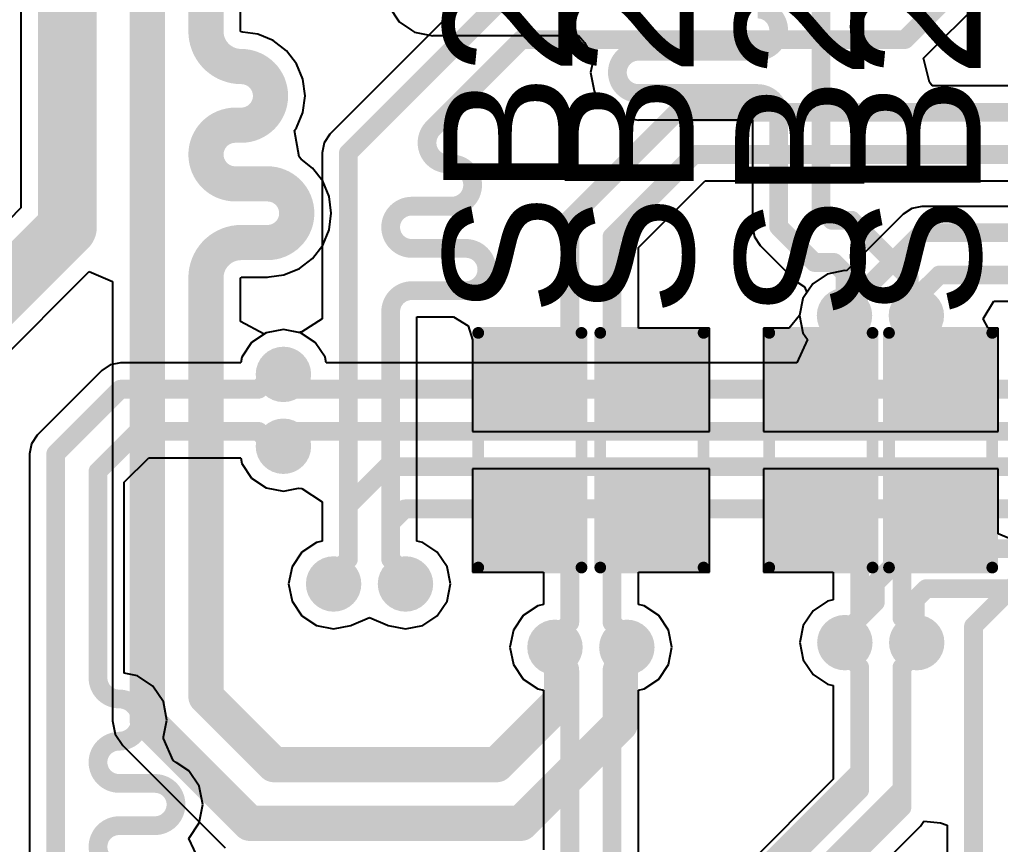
# Model space of a CAD drawing. Header units: millimetres. Extents: x -0.71 to 2.98, y -0.65 to 2.9.
# Drawn here: x 0.0246 to 0.4425, y 0.884 to 1.2355 of the extents above; entities that cross this region are included whole.
import ezdxf

# ---------------------------------------------------------------- set-up
doc = ezdxf.new("R2010")
doc.units = ezdxf.units.MM
doc.header["$MEASUREMENT"] = 0
for name, color, linetype in [('BottomLayer', 5, 'Continuous'), ('BottomSolder', 6, 'Continuous'), ('Mechanical2', 216, 'Continuous'), ('TopLayer', 1, 'Continuous'), ('TopOverlay', 2, 'Continuous'), ('TopPaste', 8, 'Continuous'), ('TopSolder', 216, 'Continuous'), ('ViaHoleLayer', 16, 'Continuous')]:
    doc.layers.add(name, color=color, linetype=linetype)
doc.styles.add('Arial', font='', dxfattribs={"height": 0.2})
doc.styles.get('Arial').set_extended_font_data('Arial')

# ---------------------------------------------------------------- blocks, each defined once
blk = doc.blocks.new('SOLDER_BRIDGE_18')
at = {"layer": 'TopLayer'}
for points in [[(-0.045, -0.0175), (-0.045, 0.0175), (-0.015, 0.0175), (-0.015, -0.0175)], [(0.015, -0.0175), (0.015, 0.0175), (0.045, 0.0175), (0.045, -0.0175)]]:
    blk.add_hatch(color=1, dxfattribs=at).paths.add_polyline_path(points)
at = {"layer": 'TopPaste'}
for points in [[(-0.045, -0.0175), (-0.045, 0.0175), (-0.015, 0.0175), (-0.015, -0.0175)], [(0.015, -0.0175), (0.015, 0.0175), (0.045, 0.0175), (0.045, -0.0175)]]:
    blk.add_hatch(color=8, dxfattribs=at).paths.add_polyline_path(points)
at = {"layer": 'TopSolder'}
for points in [[(-0.049, -0.0215), (-0.049, 0.0215), (-0.011, 0.0215), (-0.011, -0.0215)], [(0.011, -0.0215), (0.011, 0.0215), (0.049, 0.0215), (0.049, -0.0215)]]:
    blk.add_hatch(color=216, dxfattribs=at).paths.add_polyline_path(points)
at = {"layer": 'TopOverlay', "const_width": 0.005}
for points in [[(-0.05, 0.022), (-0.05, -0.022)], [(-0.05, 0.022), (0.05, 0.022)], [(0.05, 0.022), (0.05, -0.022)], [(-0.05, -0.022), (0.05, -0.022)]]:
    blk.add_lwpolyline(points, dxfattribs=at)
at = {"layer": 'TopOverlay', "const_width": 0.0025}
for points in [[(-0.05125, 0.022, 1), (-0.04875, 0.022, 1)], [(-0.05125, 0.022, 1), (-0.04875, 0.022, 1)], [(0.04875, 0.022, 1), (0.05125, 0.022, 1)], [(0.04875, 0.022, 1), (0.05125, 0.022, 1)], [(-0.05125, -0.022, 1), (-0.04875, -0.022, 1)], [(-0.05125, -0.022, 1), (-0.04875, -0.022, 1)], [(0.04875, -0.022, 1), (0.05125, -0.022, 1)], [(0.04875, -0.022, 1), (0.05125, -0.022, 1)]]:
    blk.add_lwpolyline(points, format="xyb", close=True, dxfattribs=at)
blk = doc.blocks.new('SOLDER_BRIDGE_21')
at = {"layer": 'TopLayer'}
for points in [[(-0.045, -0.0175), (-0.045, 0.0175), (-0.015, 0.0175), (-0.015, -0.0175)], [(0.015, -0.0175), (0.015, 0.0175), (0.045, 0.0175), (0.045, -0.0175)]]:
    blk.add_hatch(color=1, dxfattribs=at).paths.add_polyline_path(points)
at = {"layer": 'TopPaste'}
for points in [[(-0.045, -0.0175), (-0.045, 0.0175), (-0.015, 0.0175), (-0.015, -0.0175)], [(0.015, -0.0175), (0.015, 0.0175), (0.045, 0.0175), (0.045, -0.0175)]]:
    blk.add_hatch(color=8, dxfattribs=at).paths.add_polyline_path(points)
at = {"layer": 'TopSolder'}
for points in [[(-0.049, -0.0215), (-0.049, 0.0215), (-0.011, 0.0215), (-0.011, -0.0215)], [(0.011, -0.0215), (0.011, 0.0215), (0.049, 0.0215), (0.049, -0.0215)]]:
    blk.add_hatch(color=216, dxfattribs=at).paths.add_polyline_path(points)
at = {"layer": 'TopOverlay', "const_width": 0.005}
for points in [[(-0.05, 0.022), (-0.05, -0.022)], [(-0.05, 0.022), (0.05, 0.022)], [(0.05, 0.022), (0.05, -0.022)], [(-0.05, -0.022), (0.05, -0.022)]]:
    blk.add_lwpolyline(points, dxfattribs=at)
at = {"layer": 'TopOverlay', "const_width": 0.0025}
for points in [[(-0.05125, 0.022, 1), (-0.04875, 0.022, 1)], [(-0.05125, 0.022, 1), (-0.04875, 0.022, 1)], [(0.04875, 0.022, 1), (0.05125, 0.022, 1)], [(0.04875, 0.022, 1), (0.05125, 0.022, 1)], [(-0.05125, -0.022, 1), (-0.04875, -0.022, 1)], [(-0.05125, -0.022, 1), (-0.04875, -0.022, 1)], [(0.04875, -0.022, 1), (0.05125, -0.022, 1)], [(0.04875, -0.022, 1), (0.05125, -0.022, 1)]]:
    blk.add_lwpolyline(points, format="xyb", close=True, dxfattribs=at)
blk = doc.blocks.new('SOLDER_BRIDGE_22')
at = {"layer": 'TopLayer'}
for points in [[(-0.045, -0.0175), (-0.045, 0.0175), (-0.015, 0.0175), (-0.015, -0.0175)], [(0.015, -0.0175), (0.015, 0.0175), (0.045, 0.0175), (0.045, -0.0175)]]:
    blk.add_hatch(color=1, dxfattribs=at).paths.add_polyline_path(points)
at = {"layer": 'TopPaste'}
for points in [[(-0.045, -0.0175), (-0.045, 0.0175), (-0.015, 0.0175), (-0.015, -0.0175)], [(0.015, -0.0175), (0.015, 0.0175), (0.045, 0.0175), (0.045, -0.0175)]]:
    blk.add_hatch(color=8, dxfattribs=at).paths.add_polyline_path(points)
at = {"layer": 'TopSolder'}
for points in [[(-0.049, -0.0215), (-0.049, 0.0215), (-0.011, 0.0215), (-0.011, -0.0215)], [(0.011, -0.0215), (0.011, 0.0215), (0.049, 0.0215), (0.049, -0.0215)]]:
    blk.add_hatch(color=216, dxfattribs=at).paths.add_polyline_path(points)
at = {"layer": 'TopOverlay', "const_width": 0.005}
for points in [[(-0.05, 0.022), (-0.05, -0.022)], [(-0.05, 0.022), (0.05, 0.022)], [(0.05, 0.022), (0.05, -0.022)], [(-0.05, -0.022), (0.05, -0.022)]]:
    blk.add_lwpolyline(points, dxfattribs=at)
at = {"layer": 'TopOverlay', "const_width": 0.0025}
for points in [[(-0.05125, 0.022, 1), (-0.04875, 0.022, 1)], [(-0.05125, 0.022, 1), (-0.04875, 0.022, 1)], [(0.04875, 0.022, 1), (0.05125, 0.022, 1)], [(0.04875, 0.022, 1), (0.05125, 0.022, 1)], [(-0.05125, -0.022, 1), (-0.04875, -0.022, 1)], [(-0.05125, -0.022, 1), (-0.04875, -0.022, 1)], [(0.04875, -0.022, 1), (0.05125, -0.022, 1)], [(0.04875, -0.022, 1), (0.05125, -0.022, 1)]]:
    blk.add_lwpolyline(points, format="xyb", close=True, dxfattribs=at)
blk = doc.blocks.new('SOLDER_BRIDGE_274')
at = {"layer": 'TopLayer'}
for points in [[(-0.045, -0.0175), (-0.045, 0.0175), (-0.015, 0.0175), (-0.015, -0.0175)], [(0.015, -0.0175), (0.015, 0.0175), (0.045, 0.0175), (0.045, -0.0175)]]:
    blk.add_hatch(color=1, dxfattribs=at).paths.add_polyline_path(points)
at = {"layer": 'TopPaste'}
for points in [[(-0.045, -0.0175), (-0.045, 0.0175), (-0.015, 0.0175), (-0.015, -0.0175)], [(0.015, -0.0175), (0.015, 0.0175), (0.045, 0.0175), (0.045, -0.0175)]]:
    blk.add_hatch(color=8, dxfattribs=at).paths.add_polyline_path(points)
at = {"layer": 'TopSolder'}
for points in [[(-0.049, -0.0215), (-0.049, 0.0215), (-0.011, 0.0215), (-0.011, -0.0215)], [(0.011, -0.0215), (0.011, 0.0215), (0.049, 0.0215), (0.049, -0.0215)]]:
    blk.add_hatch(color=216, dxfattribs=at).paths.add_polyline_path(points)
at = {"layer": 'TopOverlay', "const_width": 0.005}
for points in [[(-0.05, 0.022), (-0.05, -0.022)], [(-0.05, 0.022), (0.05, 0.022)], [(0.05, 0.022), (0.05, -0.022)], [(-0.05, -0.022), (0.05, -0.022)]]:
    blk.add_lwpolyline(points, dxfattribs=at)
at = {"layer": 'TopOverlay', "const_width": 0.0025}
for points in [[(-0.05125, 0.022, 1), (-0.04875, 0.022, 1)], [(-0.05125, 0.022, 1), (-0.04875, 0.022, 1)], [(0.04875, 0.022, 1), (0.05125, 0.022, 1)], [(0.04875, 0.022, 1), (0.05125, 0.022, 1)], [(-0.05125, -0.022, 1), (-0.04875, -0.022, 1)], [(-0.05125, -0.022, 1), (-0.04875, -0.022, 1)], [(0.04875, -0.022, 1), (0.05125, -0.022, 1)], [(0.04875, -0.022, 1), (0.05125, -0.022, 1)]]:
    blk.add_lwpolyline(points, format="xyb", close=True, dxfattribs=at)

msp = doc.modelspace()

# ---------------------------------------------------------------- hatches: boundary and pattern name
at = {"layer": 'BottomLayer'}
h = msp.add_hatch(color=5, dxfattribs=at)
edge = h.paths.add_edge_path()
edge.add_arc((0.37604, 1.10937), 0.01181, 0, 360)
h = msp.add_hatch(color=5, dxfattribs=at)
edge = h.paths.add_edge_path()
edge.add_arc((0.40666, 1.10937), 0.01181, 0, 360)
h = msp.add_hatch(color=5, dxfattribs=at)
edge = h.paths.add_edge_path()
edge.add_arc((0.137, 1.08431), 0.01181, 0, 360)
h = msp.add_hatch(color=5, dxfattribs=at)
edge = h.paths.add_edge_path()
edge.add_arc((0.137, 1.05369), 0.01181, 0, 360)
h = msp.add_hatch(color=5, dxfattribs=at)
edge = h.paths.add_edge_path()
edge.add_arc((0.15838, 0.995), 0.01181, 0, 360)
h = msp.add_hatch(color=5, dxfattribs=at)
edge = h.paths.add_edge_path()
edge.add_arc((0.189, 0.995), 0.01181, 0, 360)
h = msp.add_hatch(color=5, dxfattribs=at)
edge = h.paths.add_edge_path()
edge.add_arc((0.25269, 0.968), 0.01181, 0, 360)
h = msp.add_hatch(color=5, dxfattribs=at)
edge = h.paths.add_edge_path()
edge.add_arc((0.28331, 0.968), 0.01181, 0, 360)
h = msp.add_hatch(color=5, dxfattribs=at)
edge = h.paths.add_edge_path()
edge.add_arc((0.37619, 0.97), 0.01181, 0, 360)
h = msp.add_hatch(color=5, dxfattribs=at)
edge = h.paths.add_edge_path()
edge.add_arc((0.40681, 0.97), 0.01181, 0, 360)
at = {"layer": 'BottomSolder'}
h = msp.add_hatch(color=6, dxfattribs=at)
edge = h.paths.add_edge_path()
edge.add_arc((0.37604, 1.10937), 0.00791, 0, 360)
h = msp.add_hatch(color=6, dxfattribs=at)
edge = h.paths.add_edge_path()
edge.add_arc((0.40666, 1.10937), 0.00791, 0, 360)
h = msp.add_hatch(color=6, dxfattribs=at)
edge = h.paths.add_edge_path()
edge.add_arc((0.137, 1.08431), 0.00791, 0, 360)
h = msp.add_hatch(color=6, dxfattribs=at)
edge = h.paths.add_edge_path()
edge.add_arc((0.137, 1.05369), 0.00791, 0, 360)
h = msp.add_hatch(color=6, dxfattribs=at)
edge = h.paths.add_edge_path()
edge.add_arc((0.15838, 0.995), 0.00791, 0, 360)
h = msp.add_hatch(color=6, dxfattribs=at)
edge = h.paths.add_edge_path()
edge.add_arc((0.189, 0.995), 0.00791, 0, 360)
h = msp.add_hatch(color=6, dxfattribs=at)
edge = h.paths.add_edge_path()
edge.add_arc((0.37619, 0.97), 0.00791, 0, 360)
h = msp.add_hatch(color=6, dxfattribs=at)
edge = h.paths.add_edge_path()
edge.add_arc((0.40681, 0.97), 0.00791, 0, 360)
h = msp.add_hatch(color=6, dxfattribs=at)
edge = h.paths.add_edge_path()
edge.add_arc((0.25269, 0.968), 0.00791, 0, 360)
h = msp.add_hatch(color=6, dxfattribs=at)
edge = h.paths.add_edge_path()
edge.add_arc((0.28331, 0.968), 0.00791, 0, 360)
at = {"layer": 'TopLayer'}
h = msp.add_hatch(color=1, dxfattribs=at)
edge = h.paths.add_edge_path()
edge.add_arc((0.37604, 1.10937), 0.01181, 0, 360)
h = msp.add_hatch(color=1, dxfattribs=at)
edge = h.paths.add_edge_path()
edge.add_arc((0.40666, 1.10937), 0.01181, 0, 360)
h = msp.add_hatch(color=1, dxfattribs=at)
edge = h.paths.add_edge_path()
edge.add_arc((0.137, 1.08431), 0.01181, 0, 360)
h = msp.add_hatch(color=1, dxfattribs=at)
edge = h.paths.add_edge_path()
edge.add_arc((0.137, 1.05369), 0.01181, 0, 360)
h = msp.add_hatch(color=1, dxfattribs=at)
edge = h.paths.add_edge_path()
edge.add_arc((0.15838, 0.995), 0.01181, 0, 360)
h = msp.add_hatch(color=1, dxfattribs=at)
edge = h.paths.add_edge_path()
edge.add_arc((0.189, 0.995), 0.01181, 0, 360)
h = msp.add_hatch(color=1, dxfattribs=at)
edge = h.paths.add_edge_path()
edge.add_arc((0.25269, 0.968), 0.01181, 0, 360)
h = msp.add_hatch(color=1, dxfattribs=at)
edge = h.paths.add_edge_path()
edge.add_arc((0.28331, 0.968), 0.01181, 0, 360)
h = msp.add_hatch(color=1, dxfattribs=at)
edge = h.paths.add_edge_path()
edge.add_arc((0.37619, 0.97), 0.01181, 0, 360)
h = msp.add_hatch(color=1, dxfattribs=at)
edge = h.paths.add_edge_path()
edge.add_arc((0.40681, 0.97), 0.01181, 0, 360)
at = {"layer": 'TopSolder'}
h = msp.add_hatch(color=216, dxfattribs=at)
edge = h.paths.add_edge_path()
edge.add_arc((0.37604, 1.10937), 0.00791, 0, 360)
h = msp.add_hatch(color=216, dxfattribs=at)
edge = h.paths.add_edge_path()
edge.add_arc((0.40666, 1.10937), 0.00791, 0, 360)
h = msp.add_hatch(color=216, dxfattribs=at)
edge = h.paths.add_edge_path()
edge.add_arc((0.137, 1.08431), 0.00791, 0, 360)
h = msp.add_hatch(color=216, dxfattribs=at)
edge = h.paths.add_edge_path()
edge.add_arc((0.137, 1.05369), 0.00791, 0, 360)
h = msp.add_hatch(color=216, dxfattribs=at)
edge = h.paths.add_edge_path()
edge.add_arc((0.15838, 0.995), 0.00791, 0, 360)
h = msp.add_hatch(color=216, dxfattribs=at)
edge = h.paths.add_edge_path()
edge.add_arc((0.189, 0.995), 0.00791, 0, 360)
h = msp.add_hatch(color=216, dxfattribs=at)
edge = h.paths.add_edge_path()
edge.add_arc((0.37619, 0.97), 0.00791, 0, 360)
h = msp.add_hatch(color=216, dxfattribs=at)
edge = h.paths.add_edge_path()
edge.add_arc((0.40681, 0.97), 0.00791, 0, 360)
h = msp.add_hatch(color=216, dxfattribs=at)
edge = h.paths.add_edge_path()
edge.add_arc((0.25269, 0.968), 0.00791, 0, 360)
h = msp.add_hatch(color=216, dxfattribs=at)
edge = h.paths.add_edge_path()
edge.add_arc((0.28331, 0.968), 0.00791, 0, 360)
at = {"layer": 'ViaHoleLayer'}
h = msp.add_hatch(color=16, dxfattribs=at)
edge = h.paths.add_edge_path()
edge.add_arc((0.37604, 1.10937), 0.00591, 0, 360)
h = msp.add_hatch(color=16, dxfattribs=at)
edge = h.paths.add_edge_path()
edge.add_arc((0.40666, 1.10937), 0.00591, 0, 360)
h = msp.add_hatch(color=16, dxfattribs=at)
edge = h.paths.add_edge_path()
edge.add_arc((0.137, 1.08431), 0.00591, 0, 360)
h = msp.add_hatch(color=16, dxfattribs=at)
edge = h.paths.add_edge_path()
edge.add_arc((0.137, 1.05369), 0.00591, 0, 360)
h = msp.add_hatch(color=16, dxfattribs=at)
edge = h.paths.add_edge_path()
edge.add_arc((0.15838, 0.995), 0.00591, 0, 360)
h = msp.add_hatch(color=16, dxfattribs=at)
edge = h.paths.add_edge_path()
edge.add_arc((0.189, 0.995), 0.00591, 0, 360)
h = msp.add_hatch(color=16, dxfattribs=at)
edge = h.paths.add_edge_path()
edge.add_arc((0.25269, 0.968), 0.00591, 0, 360)
h = msp.add_hatch(color=16, dxfattribs=at)
edge = h.paths.add_edge_path()
edge.add_arc((0.28331, 0.968), 0.00591, 0, 360)
h = msp.add_hatch(color=16, dxfattribs=at)
edge = h.paths.add_edge_path()
edge.add_arc((0.37619, 0.97), 0.00591, 0, 360)
h = msp.add_hatch(color=16, dxfattribs=at)
edge = h.paths.add_edge_path()
edge.add_arc((0.40681, 0.97), 0.00591, 0, 360)

# ---------------------------------------------------------------- linework, layer by layer
at = {"layer": 'BottomLayer'}
for p, q in [((0.02512, 1.404), (0.02512, 1.15524)), ((0.11878, 1.2305), (0.11878, 1.269)), ((0.18185, 1.2412), (0.18627, 1.23458)), ((0.18627, 1.23458), (0.19161, 1.23101)), ((0.119, 1.2305), (0.11878, 1.2305)), ((0.119, 1.23028), (0.119, 1.2305)), ((0.11976, 1.23013), (0.119, 1.23028)), ((0.119, 1.23028), (0.119, 1.23028)), ((0.12605, 1.22931), (0.11976, 1.23013)), ((0.13262, 1.22659), (0.12605, 1.22931)), ((0.19161, 1.23101), (0.19289, 1.23016)), ((0.19289, 1.23016), (0.20069, 1.22861)), ((0.20069, 1.22861), (0.20069, 1.22878)), ((0.20069, 1.22878), (0.26275, 1.22878)), ((0.26275, 1.22878), (0.2653, 1.22574)), ((0.13826, 1.22226), (0.13262, 1.22659)), ((0.2653, 1.22574), (0.26904, 1.21878)), ((0.14259, 1.21662), (0.13826, 1.22226)), ((0.14531, 1.21005), (0.14259, 1.21662)), ((0.26904, 1.21878), (0.26789, 1.213)), ((0.26789, 1.213), (0.26944, 1.2052)), ((0.14623, 1.203), (0.14531, 1.21005)), ((0.26944, 1.2052), (0.27386, 1.19858)), ((0.14531, 1.19595), (0.14623, 1.203)), ((0.14259, 1.18938), (0.14531, 1.19595)), ((0.27386, 1.19858), (0.2792, 1.19501)), ((0.2792, 1.19501), (0.28048, 1.19416)), ((0.28048, 1.19416), (0.28828, 1.19261)), ((0.28828, 1.19261), (0.28828, 1.19278)), ((0.28828, 1.19278), (0.33678, 1.19278)), ((0.33678, 1.19278), (0.33678, 1.14723)), ((0.14173, 1.18827), (0.14259, 1.18938)), ((0.14372, 1.177), (0.14173, 1.18827)), ((0.14449, 1.17605), (0.14372, 1.177)), ((0.14943, 1.17226), (0.14449, 1.17605)), ((0.15376, 1.16662), (0.14943, 1.17226)), ((0.15648, 1.16005), (0.15376, 1.16662)), ((0.15741, 1.153), (0.15648, 1.16005)), ((0.02512, 1.15524), (-0.05398, 1.07614)), ((0.15648, 1.14595), (0.15741, 1.153)), ((0.15376, 1.13938), (0.15648, 1.14595)), ((0.33678, 1.14723), (0.33678, 1.14723)), ((0.33678, 1.14723), (0.33764, 1.14294)), ((0.33764, 1.14294), (0.34007, 1.1393)), ((0.14943, 1.13374), (0.15376, 1.13938)), ((0.34007, 1.1393), (0.3553, 1.12407)), ((0.14379, 1.12942), (0.14943, 1.13374)), ((0.13723, 1.1267), (0.14379, 1.12942)), ((-0.02586, 1.04802), (0.05422, 1.1281)), ((0.05422, 1.1281), (0.06422, 1.12396)), ((0.11878, 1.10679), (0.11878, 1.1255)), ((0.11878, 1.1255), (0.119, 1.1255)), ((0.119, 1.1255), (0.119, 1.12572)), ((0.119, 1.12572), (0.13018, 1.12572)), ((0.13018, 1.12572), (0.13094, 1.12587)), ((0.13094, 1.12587), (0.13723, 1.1267)), ((0.3553, 1.12407), (0.3553, 1.12407)), ((0.3553, 1.12407), (0.35894, 1.12164)), ((0.06422, 1.12396), (0.06422, 0.93664)), ((0.35894, 1.12164), (0.35996, 1.11917)), ((0.35832, 1.11671), (0.35686, 1.10937)), ((0.35996, 1.11917), (0.35832, 1.11671)), ((0.35686, 1.10937), (0.35832, 1.10203)), ((0.12878, 1.10145), (0.11878, 1.10679)), ((0.137, 1.10349), (0.12966, 1.10203)), ((0.14434, 1.10203), (0.137, 1.10349)), ((0.12966, 1.10203), (0.12878, 1.10145)), ((0.15056, 1.09787), (0.14434, 1.10203)), ((0.36021, 1.09922), (0.35572, 1.08922)), ((0.35832, 1.10203), (0.36021, 1.09922)), ((0.15472, 1.09165), (0.15056, 1.09787)), ((0.1552, 1.08922), (0.15472, 1.09165)), ((0.35572, 1.08922), (0.1552, 1.08922)), ((0.06422, 0.93664), (0.06534, 0.93099)), ((0.06534, 0.93099), (0.06855, 0.92619)), ((0.06855, 0.92619), (0.11219, 0.88255))]:
    msp.add_line(p, q, dxfattribs=at)
for points, const_width in [([(0.366, 1.15469), (0.366, 1.84546)], 0.008), ([(0.079, 0.93664), (0.079, 1.67321)], 0.015), ([(0.045, 1.147), (0.045, 1.404)], 0.025), ([(0.104, 1.2305), (0.104, 1.269)], 0.015), ([(0.28828, 1.222), (0.339, 1.222)], 0.008), ([(0.119, 1.2155), (0.119, 1.2155)], 0.015), ([(0.28828, 1.204), (0.339, 1.204)], 0.008), ([(0.1165, 1.1905), (0.119, 1.1905)], 0.015), ([(0.348, 1.14723), (0.348, 1.195)], 0.008), ([(0.1165, 1.1655), (0.13018, 1.1655)], 0.015), ([(-0.081, 1.021), (0.045, 1.147)], 0.025), ([(0.366, 1.15469), (0.37069, 1.15)], 0.008), ([(0.37069, 1.15), (0.37908, 1.15)], 0.008), ([(0.37908, 1.15), (0.40367, 1.1254)], 0.008), ([(0.348, 1.14723), (0.36323, 1.132)], 0.008), ([(0.119, 1.1405), (0.13018, 1.1405)], 0.015), ([(0.104, 1.093), (0.104, 1.1255)], 0.015), ([(0.36323, 1.132), (0.37162, 1.132)], 0.008), ([(0.37162, 1.132), (0.37631, 1.12731)], 0.008), ([(0.37631, 1.10964), (0.37631, 1.12731)], 0.008), ([(0.40367, 1.11236), (0.40367, 1.1254)], 0.008), ([(0.40367, 1.11236), (0.40666, 1.10937)], 0.008), ([(0.37604, 1.10937), (0.37631, 1.10964)], 0.008), ([(0.104, 0.947), (0.104, 1.093)], 0.015), ([(0.137, 1.078), (0.507, 1.078)], 0.008), ([(0.137, 1.06), (0.49954, 1.06)], 0.008), ([(0.16469, 1.02846), (0.18123, 1.045)], 0.008), ([(0.18123, 1.045), (0.21254, 1.045)], 0.008), ([(0.213, 1.045), (0.48546, 1.045)], 0.008), ([(0.16469, 1.00554), (0.16469, 1.02846)], 0.008), ([(0.18269, 1.021), (0.18869, 1.027)], 0.008), ([(0.18869, 1.027), (0.478, 1.027)], 0.008), ([(0.18269, 1.00554), (0.18269, 1.021)], 0.008), ([(0.38917, 0.99536), (0.40382, 1.01)], 0.008), ([(0.40382, 1.01), (0.46336, 1.01)], 0.008), ([(0.15838, 0.99923), (0.16469, 1.00554)], 0.008), ([(0.18269, 1.00554), (0.189, 0.99923)], 0.008), ([(0.15838, 0.995), (0.15838, 0.99923)], 0.008), ([(0.189, 0.995), (0.189, 0.99923)], 0.008), ([(0.18733, 0.99667), (0.189, 0.995)], 0.008), ([(0.38917, 0.98721), (0.38917, 0.99536)], 0.008), ([(0.40617, 0.98831), (0.41086, 0.993)], 0.008), ([(0.41086, 0.993), (0.45631, 0.993)], 0.008), ([(0.37619, 0.97423), (0.38917, 0.98721)], 0.008), ([(0.40617, 0.96641), (0.40617, 0.98831)], 0.008), ([(0.37619, 0.96577), (0.37619, 0.97423)], 0.008), ([(0.37619, 0.96577), (0.3825, 0.95946)], 0.008), ([(0.4005, 0.95946), (0.40681, 0.96577)], 0.008), ([(0.40617, 0.96641), (0.40681, 0.96577)], 0.008), ([(0.2555, 0.94567), (0.2555, 0.95809)], 0.015), ([(0.2805, 0.93531), (0.2805, 0.95809)], 0.015), ([(0.3825, 0.91496), (0.3825, 0.95946)], 0.008), ([(0.4005, 0.9075), (0.4005, 0.95946)], 0.008), ([(0.104, 0.947), (0.133, 0.918)], 0.015), ([(0.22783, 0.918), (0.2555, 0.94567)], 0.015), ([(0.079, 0.93664), (0.12264, 0.893)], 0.015), ([(0.23819, 0.893), (0.2805, 0.93531)], 0.015), ([(0.133, 0.918), (0.22783, 0.918)], 0.015), ([(0.33398, 0.86644), (0.3825, 0.91496)], 0.008), ([(0.34144, 0.84844), (0.4005, 0.9075)], 0.008), ([(0.12264, 0.893), (0.23819, 0.893)], 0.015)]:
    msp.add_lwpolyline(points, dxfattribs=dict(at, const_width=const_width))
for points, const_width in [([(0.339, 1.24, -1), (0.339, 1.222)], 0.008), ([(0.119, 1.2155, -0.414214), (0.104, 1.2305)], 0.015), ([(0.28828, 1.204, -1), (0.28828, 1.222)], 0.008), ([(0.119, 1.2155, -1), (0.119, 1.1905)], 0.015), ([(0.339, 1.204, -0.414214), (0.348, 1.195)], 0.008), ([(0.1165, 1.1655, -1), (0.1165, 1.1905)], 0.015), ([(0.13018, 1.1655, -1), (0.13018, 1.1405)], 0.015), ([(0.104, 1.1255, -0.414214), (0.119, 1.1405)], 0.015)]:
    msp.add_lwpolyline(points, format="xyb", dxfattribs=dict(at, const_width=const_width))
for points, const_width in [([(0.10025, 1.2305, 1), (0.10775, 1.2305, 1)], 0.0075), ([(0.10025, 1.2305, 1), (0.10775, 1.2305, 1)], 0.0075), ([(0.28628, 1.222, 1), (0.29028, 1.222, 1)], 0.004), ([(0.28628, 1.222, 1), (0.29028, 1.222, 1)], 0.004), ([(0.337, 1.222, 1), (0.341, 1.222, 1)], 0.004), ([(0.337, 1.222, 1), (0.341, 1.222, 1)], 0.004), ([(0.11525, 1.2155, 1), (0.12275, 1.2155, 1)], 0.0075), ([(0.11525, 1.2155, 1), (0.12275, 1.2155, 1)], 0.0075), ([(0.11525, 1.2155, 1), (0.12275, 1.2155, 1)], 0.0075), ([(0.11525, 1.2155, 1), (0.12275, 1.2155, 1)], 0.0075), ([(0.28628, 1.204, 1), (0.29028, 1.204, 1)], 0.004), ([(0.28628, 1.204, 1), (0.29028, 1.204, 1)], 0.004), ([(0.337, 1.204, 1), (0.341, 1.204, 1)], 0.004), ([(0.337, 1.204, 1), (0.341, 1.204, 1)], 0.004), ([(0.11275, 1.1905, 1), (0.12025, 1.1905, 1)], 0.0075), ([(0.11275, 1.1905, 1), (0.12025, 1.1905, 1)], 0.0075), ([(0.11525, 1.1905, 1), (0.12275, 1.1905, 1)], 0.0075), ([(0.11525, 1.1905, 1), (0.12275, 1.1905, 1)], 0.0075), ([(0.346, 1.195, 1), (0.35, 1.195, 1)], 0.004), ([(0.346, 1.195, 1), (0.35, 1.195, 1)], 0.004), ([(0.11275, 1.1655, 1), (0.12025, 1.1655, 1)], 0.0075), ([(0.11275, 1.1655, 1), (0.12025, 1.1655, 1)], 0.0075), ([(0.12643, 1.1655, 1), (0.13393, 1.1655, 1)], 0.0075), ([(0.12643, 1.1655, 1), (0.13393, 1.1655, 1)], 0.0075), ([(0.03875, 1.147, 1), (0.05125, 1.147, 1)], 0.0125), ([(0.03875, 1.147, 1), (0.05125, 1.147, 1)], 0.0125), ([(0.364, 1.15469, 1), (0.368, 1.15469, 1)], 0.004), ([(0.364, 1.15469, 1), (0.368, 1.15469, 1)], 0.004), ([(0.36869, 1.15, 1), (0.37269, 1.15, 1)], 0.004), ([(0.36869, 1.15, 1), (0.37269, 1.15, 1)], 0.004), ([(0.37708, 1.15, 1), (0.38108, 1.15, 1)], 0.004), ([(0.37708, 1.15, 1), (0.38108, 1.15, 1)], 0.004), ([(0.346, 1.14723, 1), (0.35, 1.14723, 1)], 0.004), ([(0.346, 1.14723, 1), (0.35, 1.14723, 1)], 0.004), ([(0.11525, 1.1405, 1), (0.12275, 1.1405, 1)], 0.0075), ([(0.11525, 1.1405, 1), (0.12275, 1.1405, 1)], 0.0075), ([(0.12643, 1.1405, 1), (0.13393, 1.1405, 1)], 0.0075), ([(0.12643, 1.1405, 1), (0.13393, 1.1405, 1)], 0.0075), ([(0.10025, 1.1255, 1), (0.10775, 1.1255, 1)], 0.0075), ([(0.10025, 1.1255, 1), (0.10775, 1.1255, 1)], 0.0075), ([(0.36123, 1.132, 1), (0.36523, 1.132, 1)], 0.004), ([(0.36123, 1.132, 1), (0.36523, 1.132, 1)], 0.004), ([(0.36962, 1.132, 1), (0.37362, 1.132, 1)], 0.004), ([(0.36962, 1.132, 1), (0.37362, 1.132, 1)], 0.004), ([(0.37431, 1.12731, 1), (0.37831, 1.12731, 1)], 0.004), ([(0.37431, 1.12731, 1), (0.37831, 1.12731, 1)], 0.004), ([(0.40167, 1.1254, 1), (0.40567, 1.1254, 1)], 0.004), ([(0.40167, 1.1254, 1), (0.40567, 1.1254, 1)], 0.004), ([(0.40167, 1.11236, 1), (0.40567, 1.11236, 1)], 0.004), ([(0.40167, 1.11236, 1), (0.40567, 1.11236, 1)], 0.004), ([(0.37404, 1.10937, 1), (0.37804, 1.10937, 1)], 0.004), ([(0.37431, 1.10964, 1), (0.37831, 1.10964, 1)], 0.004), ([(0.37431, 1.10964, 1), (0.37831, 1.10964, 1)], 0.004), ([(0.40466, 1.10937, 1), (0.40866, 1.10937, 1)], 0.004), ([(0.10025, 1.093, 1), (0.10775, 1.093, 1)], 0.0075), ([(0.10025, 1.093, 1), (0.10775, 1.093, 1)], 0.0075), ([(0.135, 1.078, 1), (0.139, 1.078, 1)], 0.004), ([(0.135, 1.06, 1), (0.139, 1.06, 1)], 0.004), ([(0.17923, 1.045, 1), (0.18323, 1.045, 1)], 0.004), ([(0.17923, 1.045, 1), (0.18323, 1.045, 1)], 0.004), ([(0.21054, 1.045, 1), (0.21454, 1.045, 1)], 0.004), ([(0.211, 1.045, 1), (0.215, 1.045, 1)], 0.004), ([(0.16269, 1.02846, 1), (0.16669, 1.02846, 1)], 0.004), ([(0.16269, 1.02846, 1), (0.16669, 1.02846, 1)], 0.004), ([(0.18669, 1.027, 1), (0.19069, 1.027, 1)], 0.004), ([(0.18669, 1.027, 1), (0.19069, 1.027, 1)], 0.004), ([(0.18069, 1.021, 1), (0.18469, 1.021, 1)], 0.004), ([(0.18069, 1.021, 1), (0.18469, 1.021, 1)], 0.004), ([(0.40182, 1.01, 1), (0.40582, 1.01, 1)], 0.004), ([(0.40182, 1.01, 1), (0.40582, 1.01, 1)], 0.004), ([(0.16269, 1.00554, 1), (0.16669, 1.00554, 1)], 0.004), ([(0.16269, 1.00554, 1), (0.16669, 1.00554, 1)], 0.004), ([(0.18069, 1.00554, 1), (0.18469, 1.00554, 1)], 0.004), ([(0.18069, 1.00554, 1), (0.18469, 1.00554, 1)], 0.004), ([(0.15638, 0.99923, 1), (0.16038, 0.99923, 1)], 0.004), ([(0.15638, 0.99923, 1), (0.16038, 0.99923, 1)], 0.004), ([(0.187, 0.99923, 1), (0.191, 0.99923, 1)], 0.004), ([(0.187, 0.99923, 1), (0.191, 0.99923, 1)], 0.004), ([(0.15638, 0.995, 1), (0.16038, 0.995, 1)], 0.004), ([(0.18533, 0.99667, 1), (0.18933, 0.99667, 1)], 0.004), ([(0.187, 0.995, 1), (0.191, 0.995, 1)], 0.004), ([(0.187, 0.995, 1), (0.191, 0.995, 1)], 0.004), ([(0.38717, 0.99536, 1), (0.39117, 0.99536, 1)], 0.004), ([(0.38717, 0.99536, 1), (0.39117, 0.99536, 1)], 0.004), ([(0.40886, 0.993, 1), (0.41286, 0.993, 1)], 0.004), ([(0.40886, 0.993, 1), (0.41286, 0.993, 1)], 0.004), ([(0.38717, 0.98721, 1), (0.39117, 0.98721, 1)], 0.004), ([(0.38717, 0.98721, 1), (0.39117, 0.98721, 1)], 0.004), ([(0.40417, 0.98831, 1), (0.40817, 0.98831, 1)], 0.004), ([(0.40417, 0.98831, 1), (0.40817, 0.98831, 1)], 0.004), ([(0.37419, 0.97423, 1), (0.37819, 0.97423, 1)], 0.004), ([(0.37419, 0.97423, 1), (0.37819, 0.97423, 1)], 0.004), ([(0.37419, 0.96577, 1), (0.37819, 0.96577, 1)], 0.004), ([(0.37419, 0.96577, 1), (0.37819, 0.96577, 1)], 0.004), ([(0.40417, 0.96641, 1), (0.40817, 0.96641, 1)], 0.004), ([(0.40417, 0.96641, 1), (0.40817, 0.96641, 1)], 0.004), ([(0.40481, 0.96577, 1), (0.40881, 0.96577, 1)], 0.004), ([(0.40481, 0.96577, 1), (0.40881, 0.96577, 1)], 0.004), ([(0.25175, 0.95809, 1), (0.25925, 0.95809, 1)], 0.0075), ([(0.27675, 0.95809, 1), (0.28425, 0.95809, 1)], 0.0075), ([(0.3805, 0.95946, 1), (0.3845, 0.95946, 1)], 0.004), ([(0.3805, 0.95946, 1), (0.3845, 0.95946, 1)], 0.004), ([(0.3985, 0.95946, 1), (0.4025, 0.95946, 1)], 0.004), ([(0.3985, 0.95946, 1), (0.4025, 0.95946, 1)], 0.004), ([(0.10025, 0.947, 1), (0.10775, 0.947, 1)], 0.0075), ([(0.10025, 0.947, 1), (0.10775, 0.947, 1)], 0.0075), ([(0.25175, 0.94567, 1), (0.25925, 0.94567, 1)], 0.0075), ([(0.25175, 0.94567, 1), (0.25925, 0.94567, 1)], 0.0075), ([(0.07525, 0.93664, 1), (0.08275, 0.93664, 1)], 0.0075), ([(0.07525, 0.93664, 1), (0.08275, 0.93664, 1)], 0.0075), ([(0.27675, 0.93531, 1), (0.28425, 0.93531, 1)], 0.0075), ([(0.27675, 0.93531, 1), (0.28425, 0.93531, 1)], 0.0075), ([(0.12925, 0.918, 1), (0.13675, 0.918, 1)], 0.0075), ([(0.12925, 0.918, 1), (0.13675, 0.918, 1)], 0.0075), ([(0.22408, 0.918, 1), (0.23158, 0.918, 1)], 0.0075), ([(0.22408, 0.918, 1), (0.23158, 0.918, 1)], 0.0075), ([(0.3805, 0.91496, 1), (0.3845, 0.91496, 1)], 0.004), ([(0.3805, 0.91496, 1), (0.3845, 0.91496, 1)], 0.004), ([(0.3985, 0.9075, 1), (0.4025, 0.9075, 1)], 0.004), ([(0.3985, 0.9075, 1), (0.4025, 0.9075, 1)], 0.004), ([(0.11889, 0.893, 1), (0.12639, 0.893, 1)], 0.0075), ([(0.11889, 0.893, 1), (0.12639, 0.893, 1)], 0.0075), ([(0.23444, 0.893, 1), (0.24194, 0.893, 1)], 0.0075), ([(0.23444, 0.893, 1), (0.24194, 0.893, 1)], 0.0075)]:
    msp.add_lwpolyline(points, format="xyb", close=True, dxfattribs=dict(at, const_width=const_width))
at = {"layer": 'Mechanical2', "const_width": 0.01}
msp.add_lwpolyline([(2.97335, 1.12706, 1), (-0.56996, 1.12706, 1)], format="xyb", close=True, dxfattribs=at)
at = {"layer": 'TopLayer'}
for p, q in [((0.21177, 1.24163), (0.15676, 1.18662)), ((0.40972, 1.21907), (0.43459, 1.24394)), ((0.41224, 1.20885), (0.40972, 1.21907)), ((0.41339, 1.20722), (0.41224, 1.20885)), ((0.46486, 1.20722), (0.41339, 1.20722)), ((0.15433, 1.18298), (0.15347, 1.17869)), ((0.15676, 1.18662), (0.15433, 1.18298)), ((0.15347, 1.17869), (0.15347, 1.17869)), ((0.15347, 1.17869), (0.15347, 1.10795)), ((0.28822, 1.13835), (0.31665, 1.16678)), ((0.31665, 1.16678), (0.45408, 1.16678)), ((0.40467, 1.15503), (0.40103, 1.1526)), ((0.40896, 1.15588), (0.40467, 1.15503)), ((0.44917, 1.15588), (0.40896, 1.15588)), ((0.40896, 1.15588), (0.40896, 1.15588)), ((0.40103, 1.1526), (0.37683, 1.1284)), ((0.28822, 1.104), (0.28822, 1.13835)), ((0.37604, 1.12855), (0.3687, 1.12709)), ((0.37683, 1.1284), (0.37604, 1.12855)), ((0.3687, 1.12709), (0.36248, 1.12294)), ((0.36248, 1.12294), (0.35832, 1.11671)), ((0.35832, 1.11671), (0.35686, 1.10937)), ((0.43509, 1.10805), (0.43963, 1.11545)), ((0.43963, 1.11545), (0.46825, 1.11545)), ((0.15347, 1.10795), (0.14488, 1.10238)), ((0.1939, 1.089), (0.1939, 1.10878)), ((0.1939, 1.10878), (0.20948, 1.10878)), ((0.20948, 1.10878), (0.21572, 1.10506)), ((0.35686, 1.10937), (0.35245, 1.104)), ((0.43727, 1.104), (0.43509, 1.10805)), ((0.137, 1.10349), (0.12966, 1.10203)), ((0.14347, 1.1022), (0.137, 1.10349)), ((0.21572, 1.10506), (0.2175, 1.09897)), ((0.3185, 1.104), (0.28822, 1.104)), ((0.3185, 1.06), (0.3185, 1.104)), ((0.35245, 1.104), (0.3415, 1.104)), ((0.3415, 1.104), (0.3415, 1.06)), ((0.4415, 1.104), (0.43727, 1.104)), ((0.4415, 1.06), (0.4415, 1.104)), ((0.12966, 1.10203), (0.12344, 1.09787)), ((0.14488, 1.10238), (0.14347, 1.1022)), ((0.2175, 1.09897), (0.2175, 1.06)), ((0.12344, 1.09787), (0.11928, 1.09165)), ((0.11928, 1.09165), (0.1188, 1.08922)), ((0.06325, 1.08836), (0.05961, 1.08593)), ((0.06754, 1.08922), (0.06325, 1.08836)), ((0.1188, 1.08922), (0.06754, 1.08922)), ((0.06754, 1.08922), (0.06754, 1.08922)), ((0.1939, 1.0132), (0.1939, 1.089)), ((0.05961, 1.08593), (0.03207, 1.05839)), ((0.05961, 1.08593), (0.05961, 1.08593)), ((0.03207, 1.05839), (0.02964, 1.05475)), ((0.2175, 1.06), (0.2665, 1.06)), ((0.2665, 1.06), (0.2665, 1.06)), ((0.2665, 1.06), (0.2695, 1.06)), ((0.2695, 1.06), (0.2695, 1.06)), ((0.2695, 1.06), (0.3185, 1.06)), ((0.3415, 1.06), (0.3905, 1.06)), ((0.3905, 1.06), (0.3905, 1.06)), ((0.3905, 1.06), (0.3925, 1.06)), ((0.3925, 1.06), (0.3925, 1.06)), ((0.3925, 1.06), (0.4005, 1.06)), ((0.4005, 1.06), (0.4415, 1.06)), ((0.02964, 1.05475), (0.02878, 1.05046)), ((0.02878, 1.05046), (0.02878, 1.05046)), ((0.02878, 1.05046), (0.02878, 0.37762)), ((0.06922, 1.03835), (0.07965, 1.04878)), ((0.07965, 1.04878), (0.1188, 1.04878)), ((0.1188, 1.04878), (0.11928, 1.04635)), ((0.11928, 1.04635), (0.12344, 1.04013)), ((0.25979, 1.044), (0.2175, 1.044)), ((0.2175, 1.044), (0.2175, 1)), ((0.2665, 1.044), (0.25979, 1.044)), ((0.2695, 1.044), (0.2665, 1.044)), ((0.2665, 1.044), (0.2665, 1.044)), ((0.27621, 1.044), (0.2695, 1.044)), ((0.2695, 1.044), (0.2695, 1.044)), ((0.3185, 1.044), (0.27621, 1.044)), ((0.3185, 1), (0.3185, 1.044)), ((0.3905, 1.044), (0.3415, 1.044)), ((0.3415, 1.044), (0.3415, 1)), ((0.3925, 1.044), (0.3905, 1.044)), ((0.3905, 1.044), (0.3905, 1.044)), ((0.4415, 1.044), (0.3925, 1.044)), ((0.3925, 1.044), (0.3925, 1.044)), ((0.4415, 1.01643), (0.4415, 1.044)), ((0.06922, 0.95695), (0.06922, 1.03835)), ((0.12344, 1.04013), (0.12966, 1.03597)), ((0.12966, 1.03597), (0.137, 1.03451)), ((0.137, 1.03451), (0.14347, 1.0358)), ((0.14347, 1.0358), (0.14488, 1.03562)), ((0.14488, 1.03562), (0.15347, 1.03005)), ((0.15347, 1.03005), (0.15347, 1.0132)), ((0.45074, 1.0126), (0.4415, 1.01643)), ((0.15104, 1.01272), (0.14482, 1.00856)), ((0.15347, 1.0132), (0.15104, 1.01272)), ((0.19634, 1.01272), (0.1939, 1.0132)), ((0.20256, 1.00856), (0.19634, 1.01272)), ((0.14482, 1.00856), (0.14066, 1.00234)), ((0.20672, 1.00234), (0.20256, 1.00856)), ((0.14066, 1.00234), (0.1392, 0.995)), ((0.20818, 0.995), (0.20672, 1.00234)), ((0.2175, 1), (0.24778, 1)), ((0.24778, 1), (0.24778, 0.9862)), ((0.28822, 0.9862), (0.28822, 1)), ((0.28822, 1), (0.3185, 1)), ((0.3415, 1), (0.37128, 1)), ((0.37128, 1), (0.37128, 0.9882)), ((0.1392, 0.995), (0.14066, 0.98766)), ((0.20672, 0.98766), (0.20818, 0.995)), ((0.14066, 0.98766), (0.14482, 0.98144)), ((0.20256, 0.98144), (0.20672, 0.98766)), ((0.24778, 0.9862), (0.24535, 0.98572)), ((0.29065, 0.98572), (0.28822, 0.9862)), ((0.36885, 0.98772), (0.36263, 0.98356)), ((0.37128, 0.9882), (0.36885, 0.98772)), ((0.24535, 0.98572), (0.23913, 0.98156)), ((0.29687, 0.98156), (0.29065, 0.98572)), ((0.36263, 0.98356), (0.35847, 0.97734)), ((0.14482, 0.98144), (0.15104, 0.97728)), ((0.16604, 0.9775), (0.17369, 0.9807)), ((0.17369, 0.9807), (0.18133, 0.9775)), ((0.19634, 0.97728), (0.20256, 0.98144)), ((0.23913, 0.98156), (0.23497, 0.97534)), ((0.30103, 0.97534), (0.29687, 0.98156)), ((0.15104, 0.97728), (0.15838, 0.97582)), ((0.15838, 0.97582), (0.16572, 0.97728)), ((0.16572, 0.97728), (0.16604, 0.9775)), ((0.18133, 0.9775), (0.18166, 0.97728)), ((0.18166, 0.97728), (0.189, 0.97582)), ((0.189, 0.97582), (0.19634, 0.97728)), ((0.23497, 0.97534), (0.23351, 0.968)), ((0.30249, 0.968), (0.30103, 0.97534)), ((0.35847, 0.97734), (0.35701, 0.97)), ((0.35701, 0.97), (0.35847, 0.96266)), ((0.23351, 0.968), (0.23497, 0.96066)), ((0.30103, 0.96066), (0.30249, 0.968)), ((0.35847, 0.96266), (0.36263, 0.95644)), ((0.0748, 0.95584), (0.06922, 0.95695)), ((0.23497, 0.96066), (0.23913, 0.95444)), ((0.29687, 0.95444), (0.30103, 0.96066)), ((0.08142, 0.95142), (0.0748, 0.95584)), ((0.23913, 0.95444), (0.24535, 0.95028)), ((0.29065, 0.95028), (0.29687, 0.95444)), ((0.36263, 0.95644), (0.36885, 0.95228)), ((0.08584, 0.9448), (0.08142, 0.95142)), ((0.24535, 0.95028), (0.24778, 0.9498)), ((0.24778, 0.9498), (0.24778, 0.88165)), ((0.28822, 0.9498), (0.29065, 0.95028)), ((0.28822, 0.86954), (0.28822, 0.9498)), ((0.36885, 0.95228), (0.37128, 0.9518)), ((0.37128, 0.9518), (0.37128, 0.91187)), ((0.08739, 0.937), (0.08584, 0.9448)), ((0.08597, 0.92984), (0.08739, 0.937)), ((0.08584, 0.9292), (0.08597, 0.92984)), ((0.09003, 0.91984), (0.08584, 0.9292)), ((0.0913, 0.91899), (0.09003, 0.91984)), ((0.09664, 0.91542), (0.0913, 0.91899)), ((0.10106, 0.9088), (0.09664, 0.91542)), ((0.37128, 0.91187), (0.29657, 0.83716)), ((0.10262, 0.901), (0.10106, 0.9088)), ((0.10106, 0.8932), (0.10262, 0.901)), ((0.09664, 0.88658), (0.10106, 0.8932)), ((0.33559, 0.819), (0.40843, 0.89184)), ((0.40843, 0.89184), (0.40978, 0.89387)), ((0.40843, 0.89184), (0.40843, 0.89184)), ((0.40978, 0.89387), (0.417, 0.89323)), ((0.417, 0.89323), (0.41978, 0.8922)), ((0.41978, 0.8922), (0.41978, 0.69479)), ((0.101, 0.87747), (0.09664, 0.88658))]:
    msp.add_line(p, q, dxfattribs=at)
at = {"layer": 'TopLayer', "const_width": 0.008}
for points in [[(0.40179, 1.227), (0.434, 1.25921)], [(0.16469, 1.17869), (0.231, 1.245)], [(0.22646, 1.215), (0.23846, 1.227)], [(0.23846, 1.227), (0.40179, 1.227)], [(0.20082, 1.18936), (0.22646, 1.215)], [(0.259, 1.15046), (0.30454, 1.196)], [(0.30454, 1.196), (0.47277, 1.196)], [(0.16469, 1.00554), (0.16469, 1.17869)], [(0.277, 1.143), (0.312, 1.178)], [(0.312, 1.178), (0.47215, 1.178)], [(0.20718, 1.174), (0.20862, 1.174)], [(0.19169, 1.156), (0.20862, 1.156)], [(0.259, 1.0965), (0.259, 1.15046)], [(0.277, 1.0965), (0.277, 1.143)], [(0.37604, 1.11174), (0.40896, 1.14466)], [(0.40896, 1.14466), (0.59596, 1.14466)], [(0.19169, 1.138), (0.21469, 1.138)], [(0.40965, 1.1199), (0.41642, 1.12666)], [(0.41642, 1.12666), (0.59764, 1.12666)], [(0.19169, 1.12), (0.21469, 1.12)], [(0.40965, 1.11236), (0.40965, 1.1199)], [(0.37604, 1.10937), (0.37604, 1.11174)], [(0.40666, 1.10937), (0.40965, 1.11236)], [(0.18269, 1.089), (0.18269, 1.111)], [(0.37604, 1.09204), (0.37604, 1.10937)], [(0.40666, 1.09234), (0.40666, 1.10937)], [(0.2445, 1.082), (0.259, 1.0965)], [(0.277, 1.0965), (0.2915, 1.082)], [(0.366, 1.082), (0.37604, 1.09204)], [(0.40666, 1.09234), (0.417, 1.082)], [(0.18269, 1.00554), (0.18269, 1.089)], [(0.12646, 1.078), (0.13277, 1.08431)], [(0.13277, 1.08431), (0.137, 1.08431)], [(0.242, 1.082), (0.2445, 1.082)], [(0.2915, 1.082), (0.294, 1.082)], [(0.04, 1.05046), (0.06754, 1.078)], [(0.06754, 1.078), (0.12646, 1.078)], [(0.058, 1.043), (0.075, 1.06)], [(0.075, 1.06), (0.12646, 1.06)], [(0.12646, 1.06), (0.13277, 1.05369)], [(0.13277, 1.05369), (0.137, 1.05369)], [(0.04, 0.37762), (0.04, 1.05046)], [(0.058, 1.031), (0.058, 1.043)], [(0.431, 0.977), (0.493, 1.039)], [(0.058, 0.955), (0.058, 1.031)], [(0.242, 1.022), (0.2445, 1.022)], [(0.2445, 1.022), (0.259, 1.0075)], [(0.277, 1.0075), (0.2915, 1.022)], [(0.2915, 1.022), (0.294, 1.022)], [(0.366, 1.022), (0.3685, 1.022)], [(0.3685, 1.022), (0.3825, 1.008)], [(0.4005, 1.008), (0.4145, 1.022)], [(0.4145, 1.022), (0.417, 1.022)], [(0.259, 0.97854), (0.259, 1.0075)], [(0.277, 0.97854), (0.277, 1.0075)], [(0.3825, 0.98054), (0.3825, 1.008)], [(0.4005, 0.98054), (0.4005, 1.008)], [(0.25269, 0.97223), (0.259, 0.97854)], [(0.277, 0.97854), (0.28331, 0.97223)], [(0.431, 0.683), (0.431, 0.977)], [(0.25269, 0.968), (0.25269, 0.97223)], [(0.28331, 0.968), (0.28331, 0.97223)], [(0.25269, 0.96377), (0.25269, 0.968)], [(0.28331, 0.96377), (0.28331, 0.968)], [(0.25269, 0.96377), (0.259, 0.95746)], [(0.277, 0.95746), (0.28331, 0.96377)], [(0.259, 0.877), (0.259, 0.95746)], [(0.277, 0.86954), (0.277, 0.95746)], [(0.3825, 0.90723), (0.3825, 0.95946)], [(0.4005, 0.89977), (0.4005, 0.95946)], [(0.067, 0.946), (0.067, 0.946)], [(0.067, 0.928), (0.067, 0.928)], [(0.067, 0.91), (0.08223, 0.91)], [(0.3045, 0.82923), (0.3825, 0.90723)], [(0.3225, 0.82177), (0.4005, 0.89977)], [(0.067, 0.892), (0.08223, 0.892)]]:
    msp.add_lwpolyline(points, dxfattribs=at)
at = {"layer": 'TopLayer', "const_width": 0.004}
for points in [[(0.23646, 1.227, 1), (0.24046, 1.227, 1)], [(0.23646, 1.227, 1), (0.24046, 1.227, 1)], [(0.39979, 1.227, 1), (0.40379, 1.227, 1)], [(0.39979, 1.227, 1), (0.40379, 1.227, 1)], [(0.22446, 1.215, 1), (0.22846, 1.215, 1)], [(0.22446, 1.215, 1), (0.22846, 1.215, 1)], [(0.30254, 1.196, 1), (0.30654, 1.196, 1)], [(0.30254, 1.196, 1), (0.30654, 1.196, 1)], [(0.19882, 1.18936, 1), (0.20282, 1.18936, 1)], [(0.19882, 1.18936, 1), (0.20282, 1.18936, 1)], [(0.16269, 1.17869, 1), (0.16669, 1.17869, 1)], [(0.16269, 1.17869, 1), (0.16669, 1.17869, 1)], [(0.31, 1.178, 1), (0.314, 1.178, 1)], [(0.31, 1.178, 1), (0.314, 1.178, 1)], [(0.20518, 1.174, 1), (0.20918, 1.174, 1)], [(0.20518, 1.174, 1), (0.20918, 1.174, 1)], [(0.20662, 1.174, 1), (0.21062, 1.174, 1)], [(0.20662, 1.174, 1), (0.21062, 1.174, 1)], [(0.18969, 1.156, 1), (0.19369, 1.156, 1)], [(0.18969, 1.156, 1), (0.19369, 1.156, 1)], [(0.20662, 1.156, 1), (0.21062, 1.156, 1)], [(0.20662, 1.156, 1), (0.21062, 1.156, 1)], [(0.257, 1.15046, 1), (0.261, 1.15046, 1)], [(0.257, 1.15046, 1), (0.261, 1.15046, 1)], [(0.275, 1.143, 1), (0.279, 1.143, 1)], [(0.275, 1.143, 1), (0.279, 1.143, 1)], [(0.40696, 1.14466, 1), (0.41096, 1.14466, 1)], [(0.40696, 1.14466, 1), (0.41096, 1.14466, 1)], [(0.18969, 1.138, 1), (0.19369, 1.138, 1)], [(0.18969, 1.138, 1), (0.19369, 1.138, 1)], [(0.21269, 1.138, 1), (0.21669, 1.138, 1)], [(0.21269, 1.138, 1), (0.21669, 1.138, 1)], [(0.41442, 1.12666, 1), (0.41842, 1.12666, 1)], [(0.41442, 1.12666, 1), (0.41842, 1.12666, 1)], [(0.18969, 1.12, 1), (0.19369, 1.12, 1)], [(0.18969, 1.12, 1), (0.19369, 1.12, 1)], [(0.21269, 1.12, 1), (0.21669, 1.12, 1)], [(0.21269, 1.12, 1), (0.21669, 1.12, 1)], [(0.40765, 1.1199, 1), (0.41165, 1.1199, 1)], [(0.40765, 1.1199, 1), (0.41165, 1.1199, 1)], [(0.37404, 1.11174, 1), (0.37804, 1.11174, 1)], [(0.37404, 1.11174, 1), (0.37804, 1.11174, 1)], [(0.40765, 1.11236, 1), (0.41165, 1.11236, 1)], [(0.40765, 1.11236, 1), (0.41165, 1.11236, 1)], [(0.18069, 1.111, 1), (0.18469, 1.111, 1)], [(0.18069, 1.111, 1), (0.18469, 1.111, 1)], [(0.37404, 1.10937, 1), (0.37804, 1.10937, 1)], [(0.37404, 1.10937, 1), (0.37804, 1.10937, 1)], [(0.40466, 1.10937, 1), (0.40866, 1.10937, 1)], [(0.40466, 1.10937, 1), (0.40866, 1.10937, 1)], [(0.257, 1.0965, 1), (0.261, 1.0965, 1)], [(0.257, 1.0965, 1), (0.261, 1.0965, 1)], [(0.275, 1.0965, 1), (0.279, 1.0965, 1)], [(0.275, 1.0965, 1), (0.279, 1.0965, 1)], [(0.37404, 1.09204, 1), (0.37804, 1.09204, 1)], [(0.37404, 1.09204, 1), (0.37804, 1.09204, 1)], [(0.40466, 1.09234, 1), (0.40866, 1.09234, 1)], [(0.40466, 1.09234, 1), (0.40866, 1.09234, 1)], [(0.18069, 1.089, 1), (0.18469, 1.089, 1)], [(0.18069, 1.089, 1), (0.18469, 1.089, 1)], [(0.13077, 1.08431, 1), (0.13477, 1.08431, 1)], [(0.13077, 1.08431, 1), (0.13477, 1.08431, 1)], [(0.135, 1.08431, 1), (0.139, 1.08431, 1)], [(0.24, 1.082, 1), (0.244, 1.082, 1)], [(0.2425, 1.082, 1), (0.2465, 1.082, 1)], [(0.2425, 1.082, 1), (0.2465, 1.082, 1)], [(0.2895, 1.082, 1), (0.2935, 1.082, 1)], [(0.2895, 1.082, 1), (0.2935, 1.082, 1)], [(0.292, 1.082, 1), (0.296, 1.082, 1)], [(0.364, 1.082, 1), (0.368, 1.082, 1)], [(0.415, 1.082, 1), (0.419, 1.082, 1)], [(0.06554, 1.078, 1), (0.06954, 1.078, 1)], [(0.06554, 1.078, 1), (0.06954, 1.078, 1)], [(0.12446, 1.078, 1), (0.12846, 1.078, 1)], [(0.12446, 1.078, 1), (0.12846, 1.078, 1)], [(0.073, 1.06, 1), (0.077, 1.06, 1)], [(0.073, 1.06, 1), (0.077, 1.06, 1)], [(0.12446, 1.06, 1), (0.12846, 1.06, 1)], [(0.12446, 1.06, 1), (0.12846, 1.06, 1)], [(0.13077, 1.05369, 1), (0.13477, 1.05369, 1)], [(0.13077, 1.05369, 1), (0.13477, 1.05369, 1)], [(0.135, 1.05369, 1), (0.139, 1.05369, 1)], [(0.038, 1.05046, 1), (0.042, 1.05046, 1)], [(0.038, 1.05046, 1), (0.042, 1.05046, 1)], [(0.056, 1.043, 1), (0.06, 1.043, 1)], [(0.056, 1.043, 1), (0.06, 1.043, 1)], [(0.056, 1.031, 1), (0.06, 1.031, 1)], [(0.056, 1.031, 1), (0.06, 1.031, 1)], [(0.24, 1.022, 1), (0.244, 1.022, 1)], [(0.2425, 1.022, 1), (0.2465, 1.022, 1)], [(0.2425, 1.022, 1), (0.2465, 1.022, 1)], [(0.2895, 1.022, 1), (0.2935, 1.022, 1)], [(0.2895, 1.022, 1), (0.2935, 1.022, 1)], [(0.292, 1.022, 1), (0.296, 1.022, 1)], [(0.364, 1.022, 1), (0.368, 1.022, 1)], [(0.3665, 1.022, 1), (0.3705, 1.022, 1)], [(0.3665, 1.022, 1), (0.3705, 1.022, 1)], [(0.4125, 1.022, 1), (0.4165, 1.022, 1)], [(0.4125, 1.022, 1), (0.4165, 1.022, 1)], [(0.415, 1.022, 1), (0.419, 1.022, 1)], [(0.257, 1.0075, 1), (0.261, 1.0075, 1)], [(0.257, 1.0075, 1), (0.261, 1.0075, 1)], [(0.275, 1.0075, 1), (0.279, 1.0075, 1)], [(0.275, 1.0075, 1), (0.279, 1.0075, 1)], [(0.3805, 1.008, 1), (0.3845, 1.008, 1)], [(0.3805, 1.008, 1), (0.3845, 1.008, 1)], [(0.3985, 1.008, 1), (0.4025, 1.008, 1)], [(0.3985, 1.008, 1), (0.4025, 1.008, 1)], [(0.16269, 1.00554, 1), (0.16669, 1.00554, 1)], [(0.18069, 1.00554, 1), (0.18469, 1.00554, 1)], [(0.257, 0.97854, 1), (0.261, 0.97854, 1)], [(0.257, 0.97854, 1), (0.261, 0.97854, 1)], [(0.275, 0.97854, 1), (0.279, 0.97854, 1)], [(0.275, 0.97854, 1), (0.279, 0.97854, 1)], [(0.3805, 0.98054, 1), (0.3845, 0.98054, 1)], [(0.3985, 0.98054, 1), (0.4025, 0.98054, 1)], [(0.429, 0.977, 1), (0.433, 0.977, 1)], [(0.429, 0.977, 1), (0.433, 0.977, 1)], [(0.25069, 0.97223, 1), (0.25469, 0.97223, 1)], [(0.25069, 0.97223, 1), (0.25469, 0.97223, 1)], [(0.28131, 0.97223, 1), (0.28531, 0.97223, 1)], [(0.28131, 0.97223, 1), (0.28531, 0.97223, 1)], [(0.25069, 0.968, 1), (0.25469, 0.968, 1)], [(0.25069, 0.968, 1), (0.25469, 0.968, 1)], [(0.28131, 0.968, 1), (0.28531, 0.968, 1)], [(0.28131, 0.968, 1), (0.28531, 0.968, 1)], [(0.25069, 0.96377, 1), (0.25469, 0.96377, 1)], [(0.25069, 0.96377, 1), (0.25469, 0.96377, 1)], [(0.28131, 0.96377, 1), (0.28531, 0.96377, 1)], [(0.28131, 0.96377, 1), (0.28531, 0.96377, 1)], [(0.257, 0.95746, 1), (0.261, 0.95746, 1)], [(0.257, 0.95746, 1), (0.261, 0.95746, 1)], [(0.275, 0.95746, 1), (0.279, 0.95746, 1)], [(0.275, 0.95746, 1), (0.279, 0.95746, 1)], [(0.3805, 0.95946, 1), (0.3845, 0.95946, 1)], [(0.3985, 0.95946, 1), (0.4025, 0.95946, 1)], [(0.056, 0.955, 1), (0.06, 0.955, 1)], [(0.056, 0.955, 1), (0.06, 0.955, 1)], [(0.065, 0.946, 1), (0.069, 0.946, 1)], [(0.065, 0.946, 1), (0.069, 0.946, 1)], [(0.065, 0.946, 1), (0.069, 0.946, 1)], [(0.065, 0.946, 1), (0.069, 0.946, 1)], [(0.065, 0.928, 1), (0.069, 0.928, 1)], [(0.065, 0.928, 1), (0.069, 0.928, 1)], [(0.065, 0.928, 1), (0.069, 0.928, 1)], [(0.065, 0.928, 1), (0.069, 0.928, 1)], [(0.065, 0.91, 1), (0.069, 0.91, 1)], [(0.065, 0.91, 1), (0.069, 0.91, 1)], [(0.08023, 0.91, 1), (0.08422, 0.91, 1)], [(0.08023, 0.91, 1), (0.08422, 0.91, 1)], [(0.3805, 0.90723, 1), (0.3845, 0.90723, 1)], [(0.3805, 0.90723, 1), (0.3845, 0.90723, 1)], [(0.3985, 0.89977, 1), (0.4025, 0.89977, 1)], [(0.3985, 0.89977, 1), (0.4025, 0.89977, 1)], [(0.065, 0.892, 1), (0.069, 0.892, 1)], [(0.065, 0.892, 1), (0.069, 0.892, 1)], [(0.08023, 0.892, 1), (0.08422, 0.892, 1)], [(0.08023, 0.892, 1), (0.08422, 0.892, 1)]]:
    msp.add_lwpolyline(points, format="xyb", close=True, dxfattribs=at)
at = {"layer": 'TopLayer', "const_width": 0.008}
for points in [[(0.20718, 1.174, -0.668181), (0.20082, 1.18936)], [(0.20862, 1.174, -1), (0.20862, 1.156)], [(0.19169, 1.138, -1), (0.19169, 1.156)], [(0.21469, 1.138, -1), (0.21469, 1.12)], [(0.18269, 1.111, -0.414214), (0.19169, 1.12)], [(0.067, 0.946, -0.414214), (0.058, 0.955)], [(0.067, 0.946, -1), (0.067, 0.928)], [(0.067, 0.91, -1), (0.067, 0.928)], [(0.08223, 0.91, -1), (0.08223, 0.892)], [(0.067, 0.874, -1), (0.067, 0.892)]]:
    msp.add_lwpolyline(points, format="xyb", dxfattribs=at)

# ---------------------------------------------------------------- block references
at = {"rotation": 90}
for name, p in [('SOLDER_BRIDGE_22', (0.242, 1.052)), ('SOLDER_BRIDGE_21', (0.294, 1.052)), ('SOLDER_BRIDGE_274', (0.366, 1.052)), ('SOLDER_BRIDGE_18', (0.417, 1.052))]:
    msp.add_blockref(name, p, dxfattribs=at)

# ---------------------------------------------------------------- texts
at = {"layer": 'TopOverlay', "style": 'Arial'}
for s, p in [('SB22', (0.26011, 1.10958)), ('SB23', (0.31178, 1.10918)), ('SB24', (0.38444, 1.1081)), ('SB25', (0.43411, 1.1085))]:
    msp.add_text(s, height=0.055, rotation=90, dxfattribs=at).set_placement(p)

doc.saveas('drawing.dxf')
